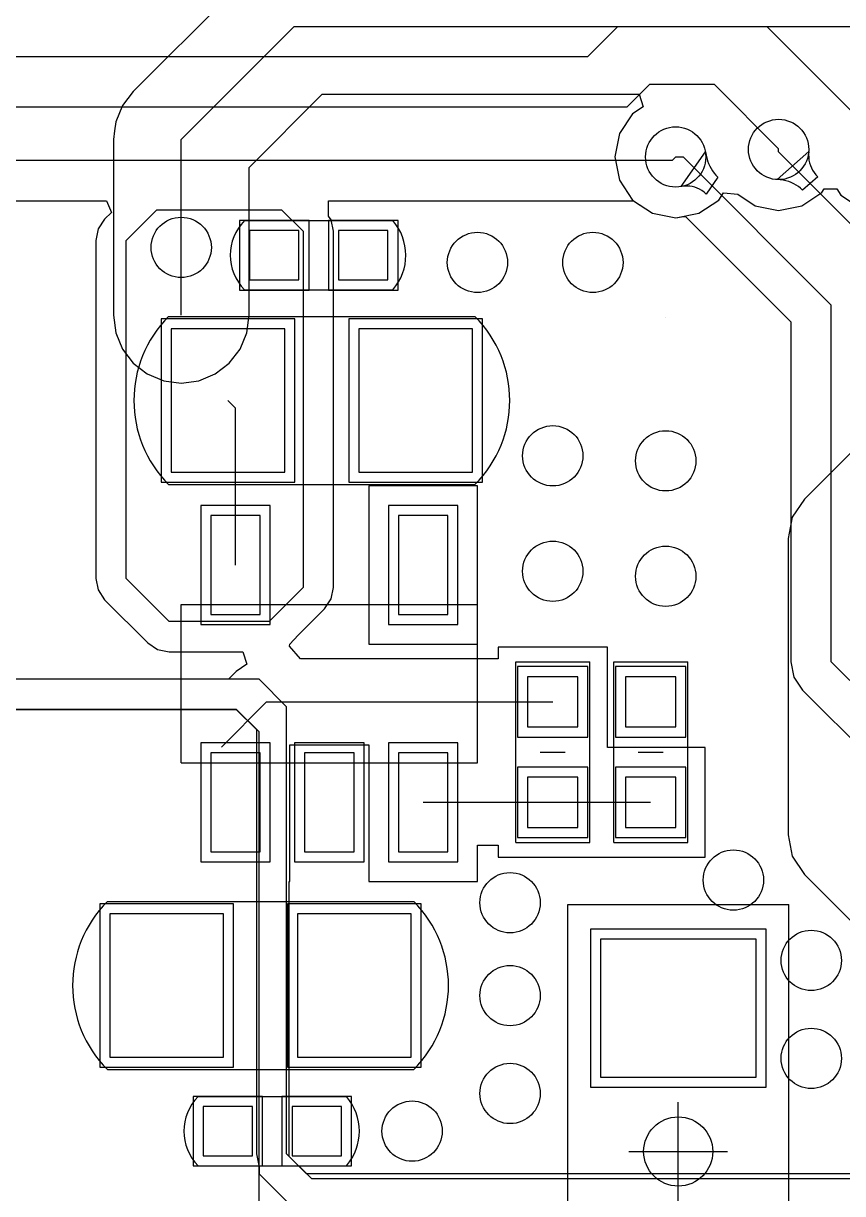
# Model space of a CAD drawing. Header units: millimetres. Extents: x 36 to 139, y 37 to 145.
# Drawn here: x 120.6 to 128.89, y 74.24 to 86.07 of the extents above; entities that cross this region are included whole.
import ezdxf

# ---------------------------------------------------------------- set-up
doc = ezdxf.new("R2010")
doc.units = ezdxf.units.MM
for name, color, linetype in [('BottomLayer', 5, 'Continuous'), ('Mechanical15', 56, 'Continuous'), ('MultiLayer', 9, 'Continuous'), ('TopLayer', 1, 'Continuous'), ('TopOverlay', 2, 'Continuous'), ('TopPaste', 8, 'Continuous'), ('TopSolder', 216, 'Continuous')]:
    doc.layers.add(name, color=color, linetype=linetype)

# ---------------------------------------------------------------- blocks, each defined once
blk = doc.blocks.new('C0805_9')
at = {"layer": 'TopLayer'}
for p, q in [((-0.375, 0.725), (-1.525, 0.725)), ((-1.525, 0.725), (-1.525, -0.725)), ((-0.375, -0.725), (-0.375, 0.725)), ((1.525, 0.725), (0.375, 0.725)), ((0.375, 0.725), (0.375, -0.725)), ((1.525, -0.725), (1.525, 0.725)), ((-1.525, -0.725), (-0.375, -0.725)), ((0.375, -0.725), (1.525, -0.725))]:
    blk.add_line(p, q, dxfattribs=at)
at = {"layer": 'TopOverlay'}
for p, q in [((1.55, 0.85), (-1.55, 0.85)), ((1.55, -0.85), (-1.55, -0.85))]:
    blk.add_line(p, q, dxfattribs=at)
for centre, start, end in [((-0.7, 0), 135, 225), ((0.7, 0), 315, 45)]:
    blk.add_arc(centre, 1.202, start, end, dxfattribs=at)
at = {"layer": 'TopPaste'}
for p, q in [((-0.375, 0.725), (-1.525, 0.725)), ((-1.525, 0.725), (-1.525, -0.725)), ((-0.375, -0.725), (-0.375, 0.725)), ((1.525, 0.725), (0.375, 0.725)), ((0.375, 0.725), (0.375, -0.725)), ((1.525, -0.725), (1.525, 0.725)), ((-1.525, -0.725), (-0.375, -0.725)), ((0.375, -0.725), (1.525, -0.725))]:
    blk.add_line(p, q, dxfattribs=at)
at = {"layer": 'TopSolder'}
for p, q in [((-0.273, 0.827), (-1.627, 0.827)), ((-1.627, 0.827), (-1.627, -0.827)), ((-0.273, -0.827), (-0.273, 0.827)), ((1.627, 0.827), (0.273, 0.827)), ((0.273, 0.827), (0.273, -0.827)), ((1.627, -0.827), (1.627, 0.827)), ((-1.627, -0.827), (-0.273, -0.827)), ((0.273, -0.827), (1.627, -0.827))]:
    blk.add_line(p, q, dxfattribs=at)
blk = doc.blocks.new('C0402_10')
at = {"layer": 'TopLayer'}
for p, q in [((-0.695, 0.253), (-0.695, -0.247)), ((-0.195, 0.253), (-0.695, 0.253)), ((-0.195, -0.247), (-0.195, 0.253)), ((0.205, 0.253), (0.205, -0.247)), ((0.705, 0.253), (0.205, 0.253)), ((0.705, -0.247), (0.705, 0.253)), ((-0.695, -0.247), (-0.195, -0.247)), ((0.205, -0.247), (0.705, -0.247))]:
    blk.add_line(p, q, dxfattribs=at)
at = {"layer": 'TopOverlay'}
for p, q in [((0.755, 0.353), (-0.745, 0.353)), ((0.755, -0.347), (-0.745, -0.347))]:
    blk.add_line(p, q, dxfattribs=at)
for centre, radius, start, end in [((-0.342, 0.003), 0.534, 139.1, 221), ((0.405, 0.003), 0.495, 315, 45)]:
    blk.add_arc(centre, radius, start, end, dxfattribs=at)
at = {"layer": 'TopPaste'}
for p, q in [((-0.695, 0.253), (-0.695, -0.247)), ((-0.195, 0.253), (-0.695, 0.253)), ((-0.195, -0.247), (-0.195, 0.253)), ((0.205, 0.253), (0.205, -0.247)), ((0.705, 0.253), (0.205, 0.253)), ((0.705, -0.247), (0.705, 0.253)), ((-0.695, -0.247), (-0.195, -0.247)), ((0.205, -0.247), (0.705, -0.247))]:
    blk.add_line(p, q, dxfattribs=at)
at = {"layer": 'TopSolder'}
for p, q in [((-0.797, 0.355), (-0.797, -0.348)), ((-0.093, 0.355), (-0.797, 0.355)), ((-0.093, -0.348), (-0.093, 0.355)), ((0.103, 0.355), (0.103, -0.348)), ((0.807, 0.355), (0.103, 0.355)), ((0.807, -0.348), (0.807, 0.355)), ((-0.797, -0.348), (-0.093, -0.348)), ((0.103, -0.348), (0.807, -0.348))]:
    blk.add_line(p, q, dxfattribs=at)
blk = doc.blocks.new('C0805_11')
at = {"layer": 'TopLayer'}
for p, q in [((-0.375, 0.725), (-1.525, 0.725)), ((-1.525, 0.725), (-1.525, -0.725)), ((-0.375, -0.725), (-0.375, 0.725)), ((1.525, 0.725), (0.375, 0.725)), ((0.375, 0.725), (0.375, -0.725)), ((1.525, -0.725), (1.525, 0.725)), ((-1.525, -0.725), (-0.375, -0.725)), ((0.375, -0.725), (1.525, -0.725))]:
    blk.add_line(p, q, dxfattribs=at)
at = {"layer": 'TopOverlay'}
for p, q in [((1.55, 0.85), (-1.55, 0.85)), ((1.55, -0.85), (-1.55, -0.85))]:
    blk.add_line(p, q, dxfattribs=at)
for centre, start, end in [((-0.7, 0), 135, 225), ((0.7, 0), 315, 45)]:
    blk.add_arc(centre, 1.202, start, end, dxfattribs=at)
at = {"layer": 'TopPaste'}
for p, q in [((-0.375, 0.725), (-1.525, 0.725)), ((-1.525, 0.725), (-1.525, -0.725)), ((-0.375, -0.725), (-0.375, 0.725)), ((1.525, 0.725), (0.375, 0.725)), ((0.375, 0.725), (0.375, -0.725)), ((1.525, -0.725), (1.525, 0.725)), ((-1.525, -0.725), (-0.375, -0.725)), ((0.375, -0.725), (1.525, -0.725))]:
    blk.add_line(p, q, dxfattribs=at)
at = {"layer": 'TopSolder'}
for p, q in [((-0.273, 0.827), (-1.627, 0.827)), ((-1.627, 0.827), (-1.627, -0.827)), ((-0.273, -0.827), (-0.273, 0.827)), ((1.627, 0.827), (0.273, 0.827)), ((0.273, 0.827), (0.273, -0.827)), ((1.627, -0.827), (1.627, 0.827)), ((-1.627, -0.827), (-0.273, -0.827)), ((0.273, -0.827), (1.627, -0.827))]:
    blk.add_line(p, q, dxfattribs=at)
blk = doc.blocks.new('C0402_12')
at = {"layer": 'TopLayer'}
for p, q in [((-0.695, 0.253), (-0.695, -0.247)), ((-0.195, 0.253), (-0.695, 0.253)), ((-0.195, -0.247), (-0.195, 0.253)), ((0.205, 0.253), (0.205, -0.247)), ((0.705, 0.253), (0.205, 0.253)), ((0.705, -0.247), (0.705, 0.253)), ((-0.695, -0.247), (-0.195, -0.247)), ((0.205, -0.247), (0.705, -0.247))]:
    blk.add_line(p, q, dxfattribs=at)
at = {"layer": 'TopOverlay'}
for p, q in [((0.755, 0.353), (-0.745, 0.353)), ((0.755, -0.347), (-0.745, -0.347))]:
    blk.add_line(p, q, dxfattribs=at)
for centre, radius, start, end in [((-0.342, 0.003), 0.534, 139.1, 221), ((0.405, 0.003), 0.495, 315, 45)]:
    blk.add_arc(centre, radius, start, end, dxfattribs=at)
at = {"layer": 'TopPaste'}
for p, q in [((-0.695, 0.253), (-0.695, -0.247)), ((-0.195, 0.253), (-0.695, 0.253)), ((-0.195, -0.247), (-0.195, 0.253)), ((0.205, 0.253), (0.205, -0.247)), ((0.705, 0.253), (0.205, 0.253)), ((0.705, -0.247), (0.705, 0.253)), ((-0.695, -0.247), (-0.195, -0.247)), ((0.205, -0.247), (0.705, -0.247))]:
    blk.add_line(p, q, dxfattribs=at)
at = {"layer": 'TopSolder'}
for p, q in [((-0.797, 0.355), (-0.797, -0.348)), ((-0.093, 0.355), (-0.797, 0.355)), ((-0.093, -0.348), (-0.093, 0.355)), ((0.103, 0.355), (0.103, -0.348)), ((0.807, 0.355), (0.103, 0.355)), ((0.807, -0.348), (0.807, 0.355)), ((-0.797, -0.348), (-0.093, -0.348)), ((0.103, -0.348), (0.807, -0.348))]:
    blk.add_line(p, q, dxfattribs=at)
blk = doc.blocks.new('R_1206_L_37')
at = {"layer": 'Mechanical15'}
for p, q in [((0, 0.5), (0, -0.5)), ((-0.5, 0), (0.5, 0))]:
    blk.add_line(p, q, dxfattribs=at)
blk.add_circle((0, 0), 0.35, dxfattribs=at)
at = {"layer": 'TopLayer'}
for p, q in [((-2.098, 0.787), (-2.098, -0.787)), ((-0.701, 0.787), (-2.098, 0.787)), ((-0.701, -0.787), (-0.701, 0.787)), ((0.751, 0.787), (0.751, -0.787)), ((2.148, 0.787), (0.751, 0.787)), ((2.148, -0.787), (2.148, 0.787)), ((-2.098, -0.787), (-0.701, -0.787)), ((0.751, -0.787), (2.148, -0.787))]:
    blk.add_line(p, q, dxfattribs=at)
at = {"layer": 'TopOverlay'}
for p, q in [((-2.45, 1.118), (-2.45, -1.118)), ((-2.45, 1.118), (2.5, 1.118)), ((2.5, 1.118), (2.5, -1.118)), ((-2.45, -1.118), (2.5, -1.118))]:
    blk.add_line(p, q, dxfattribs=at)
at = {"layer": 'TopPaste'}
for p, q in [((-2.098, 0.787), (-2.098, -0.787)), ((-0.701, 0.787), (-2.098, 0.787)), ((-0.701, -0.787), (-0.701, 0.787)), ((0.751, 0.787), (0.751, -0.787)), ((2.148, 0.787), (0.751, 0.787)), ((2.148, -0.787), (2.148, 0.787)), ((-2.098, -0.787), (-0.701, -0.787)), ((0.751, -0.787), (2.148, -0.787))]:
    blk.add_line(p, q, dxfattribs=at)
at = {"layer": 'TopSolder'}
for p, q in [((-2.2, 0.889), (-2.2, -0.889)), ((-0.6, 0.889), (-2.2, 0.889)), ((-0.6, -0.889), (-0.6, 0.889)), ((0.65, 0.889), (0.65, -0.889)), ((2.25, 0.889), (0.65, 0.889)), ((2.25, -0.889), (2.25, 0.889)), ((-2.2, -0.889), (-0.6, -0.889)), ((0.65, -0.889), (2.25, -0.889))]:
    blk.add_line(p, q, dxfattribs=at)
blk = doc.blocks.new('0402A_38')
at = {"layer": 'TopLayer'}
for p, q in [((-0.762, 0.254), (-0.762, -0.254)), ((-0.254, 0.254), (-0.762, 0.254)), ((-0.254, -0.254), (-0.254, 0.254)), ((0.254, 0.254), (0.254, -0.254)), ((0.762, 0.254), (0.254, 0.254)), ((0.762, -0.254), (0.762, 0.254)), ((-0.762, -0.254), (-0.254, -0.254)), ((0.254, -0.254), (0.762, -0.254))]:
    blk.add_line(p, q, dxfattribs=at)
at = {"layer": 'TopOverlay'}
for p, q in [((-0.914, 0.372), (-0.914, -0.376)), ((-0.914, 0.372), (0.914, 0.372)), ((0.914, 0.372), (0.914, -0.376)), ((0, 0.127), (0, -0.127)), ((-0.914, -0.376), (0.914, -0.376))]:
    blk.add_line(p, q, dxfattribs=at)
at = {"layer": 'TopPaste'}
for p, q in [((-0.762, 0.254), (-0.762, -0.254)), ((-0.254, 0.254), (-0.762, 0.254)), ((-0.254, -0.254), (-0.254, 0.254)), ((0.254, 0.254), (0.254, -0.254)), ((0.762, 0.254), (0.254, 0.254)), ((0.762, -0.254), (0.762, 0.254)), ((-0.762, -0.254), (-0.254, -0.254)), ((0.254, -0.254), (0.762, -0.254))]:
    blk.add_line(p, q, dxfattribs=at)
at = {"layer": 'TopSolder'}
for p, q in [((-0.864, 0.356), (-0.864, -0.356)), ((-0.152, 0.356), (-0.864, 0.356)), ((-0.152, -0.356), (-0.152, 0.356)), ((0.152, 0.356), (0.152, -0.356)), ((0.864, 0.356), (0.152, 0.356)), ((0.864, -0.356), (0.864, 0.356)), ((-0.864, -0.356), (-0.152, -0.356)), ((0.152, -0.356), (0.864, -0.356))]:
    blk.add_line(p, q, dxfattribs=at)
blk = doc.blocks.new('SOT23_5_46')
at = {"layer": 'TopLayer'}
for p, q in [((0.25, 2.9), (-0.25, 2.9)), ((-0.25, 2.9), (-0.25, 1.9)), ((0.25, 1.9), (0.25, 2.9)), ((2.15, 2.9), (1.65, 2.9)), ((1.65, 2.9), (1.65, 1.9)), ((2.15, 1.9), (2.15, 2.9)), ((-0.25, 1.9), (0.25, 1.9)), ((1.65, 1.9), (2.15, 1.9)), ((0.25, 0.5), (-0.25, 0.5)), ((-0.25, 0.5), (-0.25, -0.5)), ((0.25, -0.5), (0.25, 0.5)), ((1.2, 0.5), (0.7, 0.5)), ((0.7, 0.5), (0.7, -0.5)), ((1.2, -0.5), (1.2, 0.5)), ((2.15, 0.5), (1.65, 0.5)), ((1.65, 0.5), (1.65, -0.5)), ((2.15, -0.5), (2.15, 0.5)), ((-0.25, -0.5), (0.25, -0.5)), ((0.7, -0.5), (1.2, -0.5)), ((1.65, -0.5), (2.15, -0.5))]:
    blk.add_line(p, q, dxfattribs=at)
at = {"layer": 'TopOverlay'}
for p, q in [((-0.55, 2), (2.45, 2)), ((-0.55, 0.4), (-0.55, 2)), ((2.45, 0.4), (2.45, 2)), ((-0.55, 0.4), (2.45, 0.4))]:
    blk.add_line(p, q, dxfattribs=at)
at = {"layer": 'TopPaste'}
for p, q in [((0.25, 2.9), (-0.25, 2.9)), ((-0.25, 2.9), (-0.25, 1.9)), ((0.25, 1.9), (0.25, 2.9)), ((2.15, 2.9), (1.65, 2.9)), ((1.65, 2.9), (1.65, 1.9)), ((2.15, 1.9), (2.15, 2.9)), ((-0.25, 1.9), (0.25, 1.9)), ((1.65, 1.9), (2.15, 1.9)), ((0.25, 0.5), (-0.25, 0.5)), ((-0.25, 0.5), (-0.25, -0.5)), ((0.25, -0.5), (0.25, 0.5)), ((1.2, 0.5), (0.7, 0.5)), ((0.7, 0.5), (0.7, -0.5)), ((1.2, -0.5), (1.2, 0.5)), ((2.15, 0.5), (1.65, 0.5)), ((1.65, 0.5), (1.65, -0.5)), ((2.15, -0.5), (2.15, 0.5)), ((-0.25, -0.5), (0.25, -0.5)), ((0.7, -0.5), (1.2, -0.5)), ((1.65, -0.5), (2.15, -0.5))]:
    blk.add_line(p, q, dxfattribs=at)
at = {"layer": 'TopSolder'}
for p, q in [((0.352, 3.002), (-0.352, 3.002)), ((-0.352, 3.002), (-0.352, 1.798)), ((0.352, 1.798), (0.352, 3.002)), ((2.252, 3.002), (1.548, 3.002)), ((1.548, 3.002), (1.548, 1.798)), ((2.252, 1.798), (2.252, 3.002)), ((-0.352, 1.798), (0.352, 1.798)), ((1.548, 1.798), (2.252, 1.798)), ((0.352, 0.602), (-0.352, 0.602)), ((-0.352, 0.602), (-0.352, -0.602)), ((0.352, -0.602), (0.352, 0.602)), ((1.302, 0.602), (0.598, 0.602)), ((0.598, 0.602), (0.598, -0.602)), ((1.302, -0.602), (1.302, 0.602)), ((2.252, 0.602), (1.548, 0.602)), ((1.548, 0.602), (1.548, -0.602)), ((2.252, -0.602), (2.252, 0.602)), ((-0.352, -0.602), (0.352, -0.602)), ((0.598, -0.602), (1.302, -0.602)), ((1.548, -0.602), (2.252, -0.602))]:
    blk.add_line(p, q, dxfattribs=at)
blk = doc.blocks.new('0402A_49')
at = {"layer": 'TopLayer'}
for p, q in [((-0.762, 0.254), (-0.762, -0.254)), ((-0.254, 0.254), (-0.762, 0.254)), ((-0.254, -0.254), (-0.254, 0.254)), ((0.254, 0.254), (0.254, -0.254)), ((0.762, 0.254), (0.254, 0.254)), ((0.762, -0.254), (0.762, 0.254)), ((-0.762, -0.254), (-0.254, -0.254)), ((0.254, -0.254), (0.762, -0.254))]:
    blk.add_line(p, q, dxfattribs=at)
at = {"layer": 'TopOverlay'}
for p, q in [((-0.914, 0.372), (-0.914, -0.376)), ((-0.914, 0.372), (0.914, 0.372)), ((0.914, 0.372), (0.914, -0.376)), ((0, 0.127), (0, -0.127)), ((-0.914, -0.376), (0.914, -0.376))]:
    blk.add_line(p, q, dxfattribs=at)
at = {"layer": 'TopPaste'}
for p, q in [((-0.762, 0.254), (-0.762, -0.254)), ((-0.254, 0.254), (-0.762, 0.254)), ((-0.254, -0.254), (-0.254, 0.254)), ((0.254, 0.254), (0.254, -0.254)), ((0.762, 0.254), (0.254, 0.254)), ((0.762, -0.254), (0.762, 0.254)), ((-0.762, -0.254), (-0.254, -0.254)), ((0.254, -0.254), (0.762, -0.254))]:
    blk.add_line(p, q, dxfattribs=at)
at = {"layer": 'TopSolder'}
for p, q in [((-0.864, 0.356), (-0.864, -0.356)), ((-0.152, 0.356), (-0.864, 0.356)), ((-0.152, -0.356), (-0.152, 0.356)), ((0.152, 0.356), (0.152, -0.356)), ((0.864, 0.356), (0.152, 0.356)), ((0.864, -0.356), (0.864, 0.356)), ((-0.864, -0.356), (-0.152, -0.356)), ((0.152, -0.356), (0.864, -0.356))]:
    blk.add_line(p, q, dxfattribs=at)

msp = doc.modelspace()

# ---------------------------------------------------------------- linework, layer by layer
at = {"layer": 'BottomLayer'}
for p, q in [((122.857, 86.529), (121.714, 85.386)), ((122.199, 84.901), (123.342, 86.044)), ((123.342, 86.044), (131.699, 86.044)), ((121.714, 85.386), (121.605, 85.244)), ((122.886, 84.616), (123.627, 85.357)), ((123.627, 85.357), (126.835, 85.357)), ((126.835, 85.357), (126.873, 85.23)), ((121.605, 85.244), (121.536, 85.078)), ((126.767, 85.159), (126.633, 84.959)), ((126.873, 85.23), (126.767, 85.159)), ((121.536, 85.078), (121.524, 84.989)), ((121.524, 84.989), (121.513, 84.901)), ((121.513, 84.901), (121.513, 84.901)), ((121.513, 84.901), (121.513, 83.123)), ((122.199, 83.123), (122.199, 84.901)), ((126.633, 84.959), (126.587, 84.723)), ((127.26, 84.423), (127.504, 84.774)), ((127.504, 84.774), (127.51, 84.743)), ((128.23, 84.495), (128.549, 84.778)), ((128.245, 84.774), (128.245, 84.799)), ((128.245, 84.774), (129.565, 83.453)), ((128.549, 84.778), (128.548, 84.748)), ((126.587, 84.723), (126.633, 84.487)), ((127.203, 84.723), (127.279, 84.723)), ((127.279, 84.723), (128.778, 83.224)), ((127.51, 84.743), (127.517, 84.713)), ((127.517, 84.713), (127.526, 84.684)), ((127.526, 84.684), (127.536, 84.657)), ((127.536, 84.657), (127.548, 84.631)), ((128.548, 84.748), (128.549, 84.718)), ((128.549, 84.718), (128.552, 84.69)), ((128.552, 84.69), (128.558, 84.663)), ((128.558, 84.663), (128.566, 84.637)), ((122.886, 83.123), (122.886, 84.616)), ((127.548, 84.631), (127.561, 84.606)), ((127.561, 84.606), (127.576, 84.582)), ((127.576, 84.582), (127.592, 84.559)), ((127.592, 84.559), (127.609, 84.538)), ((127.609, 84.538), (127.628, 84.518)), ((128.566, 84.637), (128.577, 84.612)), ((128.577, 84.612), (128.589, 84.588)), ((128.589, 84.588), (128.604, 84.565)), ((128.604, 84.565), (128.621, 84.543)), ((128.621, 84.543), (128.64, 84.522)), ((126.633, 84.487), (126.767, 84.287)), ((127.289, 84.428), (127.26, 84.423)), ((127.317, 84.429), (127.289, 84.428)), ((127.345, 84.428), (127.317, 84.429)), ((127.371, 84.425), (127.345, 84.428)), ((127.397, 84.418), (127.371, 84.425)), ((127.421, 84.409), (127.397, 84.418)), ((127.445, 84.398), (127.421, 84.409)), ((127.628, 84.518), (127.512, 84.347)), ((128.261, 84.492), (128.23, 84.495)), ((128.291, 84.488), (128.261, 84.492)), ((128.319, 84.482), (128.291, 84.488)), ((128.347, 84.474), (128.319, 84.482)), ((128.373, 84.464), (128.347, 84.474)), ((128.398, 84.452), (128.373, 84.464)), ((128.422, 84.439), (128.398, 84.452)), ((128.445, 84.423), (128.422, 84.439)), ((128.467, 84.406), (128.445, 84.423)), ((128.64, 84.522), (128.488, 84.387)), ((127.468, 84.383), (127.445, 84.398)), ((127.49, 84.366), (127.468, 84.383)), ((127.512, 84.347), (127.49, 84.366)), ((128.488, 84.387), (128.467, 84.406)), ((126.767, 84.287), (126.967, 84.153)), ((126.967, 84.153), (127.203, 84.106)), ((127.203, 84.106), (127.282, 84.122)), ((127.282, 84.122), (127.302, 84.121)), ((127.302, 84.121), (128.369, 83.055)), ((128.778, 79.617), (128.778, 83.224)), ((121.513, 83.123), (121.536, 82.945)), ((122.863, 82.945), (122.886, 83.123)), ((128.369, 83.055), (128.369, 79.617)), ((121.536, 82.945), (121.605, 82.779)), ((122.794, 82.779), (122.863, 82.945)), ((121.605, 82.779), (121.714, 82.637)), ((122.685, 82.637), (122.794, 82.779)), ((121.714, 82.637), (121.856, 82.528)), ((122.543, 82.528), (122.685, 82.637)), ((121.856, 82.528), (122.022, 82.459)), ((122.377, 82.459), (122.543, 82.528)), ((122.022, 82.459), (122.199, 82.436)), ((122.199, 82.436), (122.377, 82.459)), ((128.369, 79.617), (128.4, 79.461)), ((128.778, 79.617), (130.932, 77.463)), ((122.987, 79.44), (110.465, 79.44)), ((123.266, 79.16), (122.987, 79.44)), ((128.4, 79.461), (128.488, 79.328)), ((128.488, 79.328), (130.643, 77.173)), ((111.048, 79.134), (122.756, 79.134)), ((122.756, 79.134), (122.96, 78.93)), ((123.266, 74.639), (123.266, 79.16)), ((122.96, 78.93), (122.96, 74.639)), ((122.96, 74.639), (122.984, 74.522)), ((123.52, 74.385), (123.266, 74.639)), ((122.984, 74.522), (122.987, 74.517)), ((122.987, 74.517), (122.987, 74.436)), ((122.987, 74.436), (123.292, 74.131)), ((138.413, 74.385), (123.52, 74.385))]:
    msp.add_line(p, q, dxfattribs=at)
for centre in [(127.203, 84.723), (128.245, 84.799), (122.199, 83.808), (125.197, 83.656), (126.365, 83.656), (125.959, 81.7), (127.102, 81.649), (125.959, 80.532), (127.102, 80.481), (127.787, 77.408), (125.527, 77.179), (128.575, 76.595), (125.527, 76.239), (128.575, 75.604), (125.527, 75.249), (124.536, 74.868)]:
    msp.add_circle(centre, 0.305, dxfattribs=at)
at = {"layer": 'MultiLayer'}
for centre in [(127.203, 84.723), (128.245, 84.799), (122.199, 83.808), (125.197, 83.656), (126.365, 83.656), (125.959, 81.7), (127.102, 81.649), (125.959, 80.532), (127.102, 80.481), (127.787, 77.408), (125.527, 77.179), (128.575, 76.595), (125.527, 76.239), (128.575, 75.604), (125.527, 75.249), (124.536, 74.868)]:
    msp.add_circle(centre, 0.305, dxfattribs=at)
at = {"layer": 'TopLayer'}
for p, q in [((126.314, 85.739), (126.619, 86.044)), ((126.619, 86.044), (128.125, 86.044)), ((128.125, 86.044), (129.311, 84.857)), ((116.252, 85.739), (126.314, 85.739)), ((126.712, 85.231), (126.941, 85.459)), ((126.941, 85.459), (127.591, 85.459)), ((127.591, 85.459), (128.245, 84.806)), ((115.494, 85.231), (126.712, 85.231)), ((128.245, 84.799), (128.245, 84.806)), ((114.714, 84.69), (127.17, 84.69)), ((127.17, 84.69), (127.203, 84.723)), ((127.639, 84.287), (127.688, 84.36)), ((127.688, 84.36), (127.832, 84.347)), ((127.832, 84.347), (128.009, 84.229)), ((128.481, 84.229), (128.681, 84.363)), ((128.681, 84.363), (128.706, 84.401)), ((128.706, 84.401), (128.833, 84.401)), ((128.833, 84.401), (128.875, 84.338)), ((128.875, 84.338), (129.075, 84.204)), ((114.714, 84.28), (121.443, 84.28)), ((121.443, 84.28), (121.492, 84.163)), ((121.641, 83.879), (121.951, 84.189)), ((121.951, 84.189), (123.215, 84.189)), ((123.215, 84.189), (123.434, 83.971)), ((123.691, 84.279), (123.818, 84.28)), ((123.691, 84.125), (123.691, 84.279)), ((123.818, 84.28), (126.777, 84.28)), ((126.777, 84.28), (126.967, 84.153)), ((127.439, 84.153), (127.639, 84.287)), ((128.009, 84.229), (128.245, 84.182)), ((128.245, 84.182), (128.481, 84.229)), ((121.424, 84.095), (121.358, 83.996)), ((121.492, 84.163), (121.424, 84.095)), ((121.424, 84.095), (121.424, 84.095)), ((123.717, 84.088), (123.691, 84.125)), ((123.74, 83.971), (123.717, 84.088)), ((126.967, 84.153), (127.203, 84.106)), ((127.203, 84.106), (127.439, 84.153)), ((121.358, 83.996), (121.335, 83.879)), ((123.434, 83.971), (123.434, 80.369)), ((123.74, 80.369), (123.74, 83.971)), ((121.335, 83.879), (121.335, 83.879)), ((121.335, 83.879), (121.335, 80.46)), ((121.641, 80.46), (121.641, 83.879)), ((127.102, 83.097), (127.102, 83.097)), ((122.672, 82.259), (122.748, 82.183)), ((122.748, 80.595), (122.748, 82.183)), ((129.293, 82.049), (128.506, 81.261)), ((125.198, 81.395), (124.098, 81.395)), ((124.098, 81.395), (124.098, 79.795)), ((125.198, 79.795), (125.198, 81.395)), ((128.506, 81.261), (128.383, 81.078)), ((128.383, 81.078), (128.34, 80.862)), ((128.34, 80.862), (128.34, 80.862)), ((128.34, 80.862), (128.34, 77.865)), ((121.335, 80.46), (121.358, 80.343)), ((122.077, 80.024), (121.641, 80.46)), ((121.358, 80.343), (121.424, 80.244)), ((123.434, 80.369), (123.088, 80.024)), ((123.717, 80.252), (123.74, 80.369)), ((123.74, 80.369), (123.74, 80.369)), ((121.424, 80.244), (121.861, 79.808)), ((123.384, 79.887), (123.65, 80.153)), ((123.65, 80.153), (123.717, 80.252)), ((123.088, 80.024), (122.077, 80.024)), ((121.861, 79.808), (121.96, 79.741)), ((123.296, 79.773), (123.298, 79.795)), ((123.298, 79.795), (123.384, 79.887)), ((124.098, 79.795), (125.198, 79.795)), ((121.96, 79.741), (122.077, 79.718)), ((122.077, 79.718), (122.077, 79.718)), ((122.077, 79.718), (122.824, 79.718)), ((122.824, 79.718), (122.863, 79.591)), ((123.407, 79.646), (123.296, 79.773)), ((126.513, 79.765), (125.405, 79.765)), ((125.405, 79.765), (125.405, 79.646)), ((126.513, 78.749), (126.513, 79.765)), ((122.863, 79.591), (122.755, 79.519)), ((125.405, 79.646), (123.407, 79.646)), ((122.677, 79.441), (117.958, 79.441)), ((122.755, 79.519), (122.677, 79.441)), ((122.606, 78.754), (123.063, 79.211)), ((123.063, 79.211), (125.959, 79.211)), ((122.758, 79.135), (117.958, 79.135)), ((122.987, 78.906), (122.758, 79.135)), ((122.987, 70.626), (122.987, 78.906)), ((123.298, 77.395), (123.298, 78.776)), ((123.298, 78.776), (124.098, 78.776)), ((124.098, 78.776), (124.098, 77.395)), ((127.503, 78.749), (126.513, 78.749)), ((127.503, 77.641), (127.503, 78.749)), ((124.648, 78.195), (125.959, 78.195)), ((125.959, 78.195), (126.949, 78.195)), ((126.949, 78.195), (126.949, 78.195)), ((128.34, 77.865), (128.34, 77.865)), ((128.34, 77.865), (128.383, 77.649)), ((125.198, 77.395), (125.198, 77.76)), ((125.198, 77.76), (125.405, 77.76)), ((125.405, 77.76), (125.405, 77.641)), ((125.405, 77.641), (126.513, 77.641)), ((126.513, 77.641), (126.513, 77.641)), ((126.513, 77.641), (127.503, 77.641)), ((128.383, 77.649), (128.506, 77.465)), ((128.506, 77.465), (129.17, 76.8)), ((123.293, 74.613), (123.293, 77.395)), ((123.293, 77.395), (123.298, 77.395)), ((124.098, 77.395), (125.198, 77.395)), ((123.468, 74.437), (123.293, 74.613)), ((128.967, 74.437), (123.468, 74.437))]:
    msp.add_line(p, q, dxfattribs=at)
for centre in [(127.203, 84.723), (128.245, 84.799), (122.199, 83.808), (125.197, 83.656), (126.365, 83.656), (125.959, 81.7), (127.102, 81.649), (125.959, 80.532), (127.102, 80.481), (127.787, 77.408), (125.527, 77.179), (128.575, 76.595), (125.527, 76.239), (128.575, 75.604), (125.527, 75.249), (124.536, 74.868)]:
    msp.add_circle(centre, 0.305, dxfattribs=at)

# ---------------------------------------------------------------- block references
for name, p, rotation in [('C0402_12', (123.596, 83.732), 180), ('C0805_11', (123.622, 82.259), 180), ('0402A_49', (125.959, 78.703), 90), ('0402A_38', (126.949, 78.703), 90), ('C0805_9', (123.002, 76.341), 180), ('R_1206_L_37', (127.229, 74.662), 90), ('C0402_10', (123.126, 74.871), 180)]:
    msp.add_blockref(name, p, dxfattribs=dict(rotation=rotation))
msp.add_blockref('SOT23_5_46', (122.748, 78.195))

doc.saveas('drawing.dxf')
